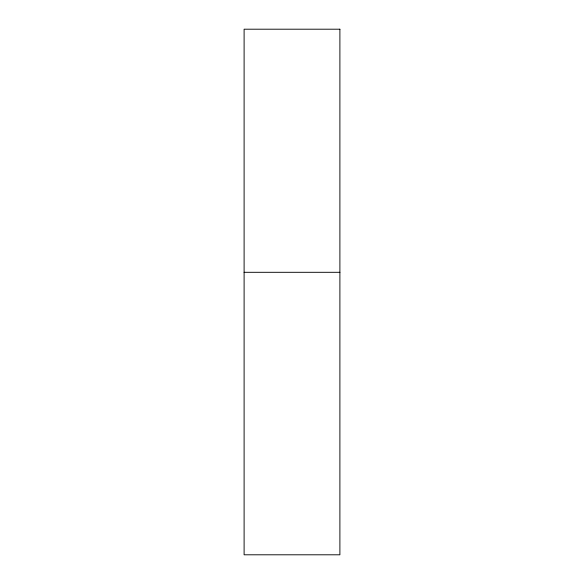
<?xml version="1.0" encoding="UTF-8"?>
<svg xmlns="http://www.w3.org/2000/svg" width="584" height="584" viewBox="0 0 584 584"><rect width="100%" height="100%" fill="white"/><g stroke="black" fill="none" stroke-linecap="round" stroke-linejoin="round"><path stroke-width="0.88" d="M244.105 272.305L339.895 272.305M339.895 29.2L244.105 29.2L244.105 554.8L339.895 554.8L339.895 29.2"/></g></svg>
